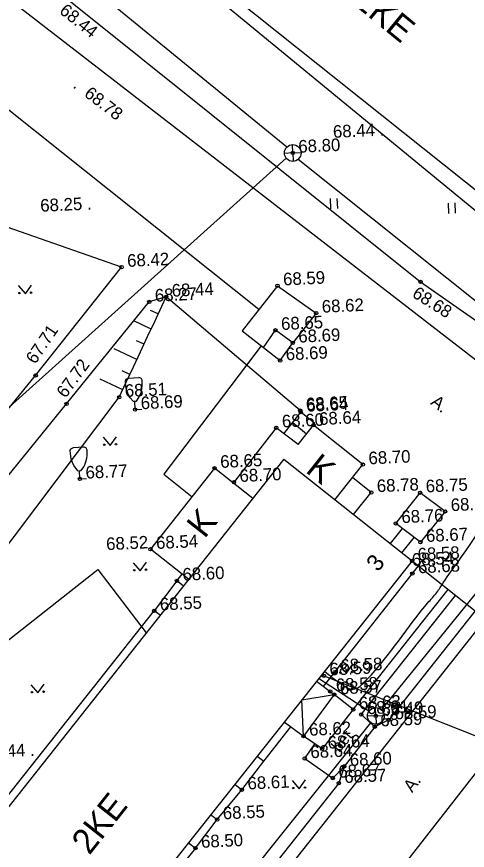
# Model space of a CAD drawing. Extents: x 640925 to 641186, y 6454941 to 6455202.
# Drawn here: x 641003.12 to 641030.04, y 6454972.65 to 6455022.46 of the extents above; entities that cross this region are included whole.
import ezdxf

# ---------------------------------------------------------------- set-up
doc = ezdxf.new("R2010")
doc.units = 0
for name, color, linetype in [('Level 1', 7, 'Continuous'), ('Level 10', 7, 'Continuous'), ('Level 14', 7, 'Continuous'), ('Level 15', 7, 'Continuous'), ('Level 16', 7, 'Continuous'), ('Level 18', 7, 'Continuous'), ('Level 2', 7, 'Continuous'), ('Level 21', 7, 'Continuous'), ('Level 22', 7, 'Continuous'), ('Level 3', 7, 'Continuous'), ('Level 30', 7, 'Continuous'), ('Level 33', 7, 'Continuous'), ('Level 4', 7, 'Continuous'), ('Level 41', 7, 'Continuous'), ('Level 42', 7, 'Continuous'), ('Level 54', 7, 'Continuous'), ('Level 59', 7, 'Continuous'), ('Level 6', 7, 'Continuous'), ('Level 63', 7, 'Continuous')]:
    doc.layers.add(name, color=color, linetype=linetype)

msp = doc.modelspace()

# ---------------------------------------------------------------- linework, layer by layer
at = {"layer": 'Level 1'}
for p, q in [((641011.732, 6455027.114), (641031.703, 6455011.178)), ((641018.628, 6454997.901), (641018.628, 6454997.901)), ((641019.926, 6454996.892), (641018.628, 6454997.901)), ((641019.926, 6454996.892), (641020.938, 6454998.163)), ((641020.849, 6454998.051), (641020.849, 6454998.051)), ((641019.079, 6454996.026), (640988.973, 6454958.025)), ((641019.079, 6454996.026), (641026.736, 6454989.951)), ((641017.221, 6454993.68), (641014.944, 6454995.483)), ((641022.131, 6454993.604), (641023.8, 6454995.7)), ((641023.8, 6454995.7), (641023.8, 6454995.7)), ((641016.095, 6454994.645), (641016.095, 6454994.645)), ((641023.248, 6454992.718), (641024.297, 6454994.034)), ((641024.297, 6454994.034), (641024.297, 6454994.034)), ((641027.218, 6454994.021), (641027.218, 6454994.021)), ((641028.712, 6454992.9), (641028.712, 6454992.9)), ((641025.764, 6454992.184), (641025.764, 6454992.184)), ((641027.232, 6454991.059), (641027.232, 6454991.059)), ((641013.378, 6454988.847), (641011.11, 6454990.643)), ((641026.736, 6454989.951), (641026.736, 6454989.951))]:
    msp.add_line(p, q, dxfattribs=at)
for points in [[(641018.628, 6454997.901), (641016.06, 6454994.599)], [(641023.8, 6454995.7), (641020.849, 6454998.051)], [(641014.944, 6454995.483), (641011.11, 6454990.643)], [(641024.297, 6454994.034), (641023.182, 6454994.923)], [(641025.764, 6454992.184), (641027.218, 6454994.021)], [(641028.712, 6454992.9), (641027.218, 6454994.021)], [(641028.712, 6454992.9), (641027.232, 6454991.059)], [(641027.232, 6454991.059), (641025.764, 6454992.184)], [(641026.736, 6454989.951), (640996.632, 6454952.008), (640988.973, 6454958.025)]]:
    msp.add_lwpolyline(points, dxfattribs=at)
at = {"layer": 'Level 10'}
for p, q in [((641009.811, 6455000.874), (641010.41, 6455000.901)), ((641010.073, 6454999.485), (641010.273, 6454999.494)), ((641010.196, 6454998.99), (641010.173, 6454999.489)), ((641010.196, 6454998.99), (641010.595, 6454999.008)), ((641010.196, 6454998.99), (641010.196, 6454998.99)), ((641006.514, 6454996.726), (641007.113, 6454996.753)), ((641006.776, 6454995.337), (641006.976, 6454995.346)), ((641006.898, 6454994.842), (641006.876, 6454995.341)), ((641006.898, 6454994.842), (641007.298, 6454994.86)), ((641006.898, 6454994.842), (641006.898, 6454994.842))]:
    msp.add_line(p, q, dxfattribs=at)
for points in [[(641010.073, 6454999.485), (641009.906, 6454999.691), (641009.836, 6454999.799), (641009.751, 6454999.971), (641009.68, 6455000.193), (641009.649, 6455000.348), (641009.62, 6455000.666), (641009.62, 6455000.707), (641009.647, 6455000.78), (641009.685, 6455000.819), (641009.811, 6455000.874)], [(641010.273, 6454999.494), (641010.422, 6454999.714), (641010.481, 6454999.828), (641010.551, 6455000.007), (641010.602, 6455000.235), (641010.618, 6455000.391), (641010.619, 6455000.71), (641010.615, 6455000.752), (641010.582, 6455000.822), (641010.54, 6455000.857), (641010.41, 6455000.901)], [(641006.776, 6454995.337), (641006.608, 6454995.542), (641006.539, 6454995.651), (641006.454, 6454995.823), (641006.383, 6454996.045), (641006.352, 6454996.2), (641006.323, 6454996.517), (641006.323, 6454996.559), (641006.349, 6454996.632), (641006.388, 6454996.671), (641006.514, 6454996.726)], [(641006.976, 6454995.346), (641007.125, 6454995.565), (641007.184, 6454995.68), (641007.253, 6454995.858), (641007.304, 6454996.086), (641007.321, 6454996.243), (641007.322, 6454996.562), (641007.318, 6454996.604), (641007.285, 6454996.674), (641007.243, 6454996.709), (641007.113, 6454996.753)]]:
    msp.add_lwpolyline(points, dxfattribs=at)
at = {"layer": 'Level 14'}
for points in [[(641019.25, 6455014.668), (640992.716, 6455036.386)], [(640998.925, 6454995.779), (641019.21, 6455014.017)], [(641050.921, 6454989.187), (641019.931, 6455013.938)], [(641024.913, 6454981.047), (641035.647, 6454994.278)], [(641024.162, 6454980.965), (641021.154, 6454982.916)], [(641015.947, 6454969.85), (641024.267, 6454980.276)]]:
    msp.add_lwpolyline(points, dxfattribs=at)
at = {"layer": 'Level 15'}
msp.add_lwpolyline([(641021.332, 6454983.14), (641034.31, 6454978)], dxfattribs=at)
at = {"layer": 'Level 16'}
for p, q in [((641018.699, 6455006.39), (641018.699, 6455006.39)), ((641021.011, 6455004.757), (641021.011, 6455004.757)), ((641017.854, 6455002.703), (641018.578, 6455003.725))]:
    msp.add_line(p, q, dxfattribs=at)
for points in [[(641017.583, 6455004.971), (640993.694, 6455024.029)], [(641018.699, 6455006.39), (641016.585, 6455003.702)], [(641018.699, 6455006.39), (641021.011, 6455004.757)], [(641021.011, 6455004.757), (641019.607, 6455002.972)], [(641016.585, 6455003.702), (641017.854, 6455002.703)], [(641018.858, 6455001.914), (641019.607, 6455002.972), (641018.578, 6455003.725)], [(641017.726, 6455002.804), (641011.911, 6454995.129), (641013.596, 6454993.782)], [(641017.854, 6455002.703), (641018.858, 6455001.914)], [(640993.636, 6454978.137), (641007.968, 6454989.427), (641010.845, 6454985.647)]]:
    msp.add_lwpolyline(points, dxfattribs=at)
at = {"layer": 'Level 18'}
msp.add_line((641021.468, 6454983.086), (641021.468, 6454983.086), dxfattribs=at)
msp.add_lwpolyline([(640995.721, 6455028.893), (641035.543, 6454998.1), (641037.145, 6454995.223), (641037.153, 6454994.123), (641010.011, 6454959.794), (641002.498, 6454959.401)], dxfattribs=at)
at = {"layer": 'Level 2'}
for p, q in [((641010.837, 6455027.081), (641031.536, 6455010.049)), ((641019.082, 6454997.548), (641020.084, 6454998.843)), ((641020.084, 6454998.843), (641020.084, 6454998.843)), ((641026.752, 6454989.19), (641026.752, 6454989.19)), ((641012.691, 6454988.747), (641012.691, 6454988.747)), ((641013.071, 6454988.459), (641012.691, 6454988.747)), ((641011.34, 6454986.966), (641011.34, 6454986.966)), ((641011.683, 6454986.706), (641011.34, 6454986.966)), ((641022.121, 6454983.301), (641022.121, 6454983.301)), ((641021.024, 6454982.752), (641022.092, 6454981.96)), ((641022.092, 6454981.96), (641022.092, 6454981.96)), ((641023.225, 6454981.059), (641023.225, 6454981.059)), ((641019.104, 6454980.331), (641020.253, 6454979.479)), ((641020.253, 6454979.479), (641020.253, 6454979.479)), ((641021.36, 6454978.709), (641021.36, 6454978.709)), ((641017.481, 6454978.278), (641017.875, 6454977.978)), ((641016.149, 6454976.598), (641016.574, 6454976.274)), ((641016.574, 6454976.274), (641016.574, 6454976.274)), ((641014.706, 6454974.788), (641015.099, 6454974.487)), ((641015.099, 6454974.487), (641015.099, 6454974.487)), ((641013.373, 6454973.108), (641013.798, 6454972.783)), ((641013.798, 6454972.783), (641013.798, 6454972.783))]:
    msp.add_line(p, q, dxfattribs=at)
for points in [[(641020.938, 6454998.163), (641020.084, 6454998.843)], [(641019.606, 6454998.225), (641020.436, 6454997.532)], [(641021.444, 6454982.44), (641027.114, 6454989.65)], [(641012.691, 6454988.747), (641012.997, 6454989.149)], [(641012.691, 6454988.747), (641011.34, 6454986.966)], [(640999.903, 6454972.544), (641011.34, 6454986.966)], [(641020.253, 6454979.479), (641020.155, 6454981.654), (641022.092, 6454981.96)], [(641022.092, 6454981.96), (641020.253, 6454979.479)], [(641023.225, 6454981.059), (641022.092, 6454981.96)], [(641023.225, 6454981.059), (641021.36, 6454978.709)], [(641017.875, 6454977.978), (641019.503, 6454980.035)], [(641021.36, 6454978.709), (641020.253, 6454979.479)], [(641016.574, 6454976.274), (641017.875, 6454977.978)], [(641015.099, 6454974.487), (641016.574, 6454976.274)], [(641013.798, 6454972.783), (641015.099, 6454974.487)], [(641013.798, 6454972.783), (641012.115, 6454970.683)]]:
    msp.add_lwpolyline(points, dxfattribs=at)
at = {"layer": 'Level 21'}
msp.add_line((641021.854, 6454982.144), (641021.854, 6454982.144), dxfattribs=at)
at = {"layer": 'Level 22'}
msp.add_spline([(641021.512, 6454983.35), (641022.444, 6454982.638), (641022.645, 6454982.501), (641023.118, 6454982.278), (641023.503, 6454982.369), (641023.761, 6454982.575), (641024.041, 6454982.855), (641027.744, 6454987.512), (641028.275, 6454988.145), (641028.64, 6454988.697), (641029.441, 6454989.828), (641036.103, 6455002.338), (641040.677, 6455012.904)], degree=3, dxfattribs=at)
at = {"layer": 'Level 3'}
for p, q in [((641025.44, 6454990.979), (641026.156, 6454991.884)), ((641026.129, 6454990.432), (641026.855, 6454991.348))]:
    msp.add_line(p, q, dxfattribs=at)
for points in [[(641023.225, 6454981.059), (641028.899, 6454988.231)], [(641023.705, 6454980.765), (641029.336, 6454987.883)], [(641024.507, 6454980.033), (641023.705, 6454980.765)], [(641024.507, 6454980.033), (641022.683, 6454977.671)], [(641020.328, 6454978.139), (641020.933, 6454979.006)], [(641020.328, 6454978.139), (641022, 6454976.974)], [(641022, 6454976.974), (641022.683, 6454977.671)]]:
    msp.add_lwpolyline(points, dxfattribs=at)
at = {"layer": 'Level 30'}
for p, q in [((641009.385, 6455007.497), (641009.385, 6455007.497)), ((641027.246, 6455006.619), (641027.246, 6455006.619)), ((641011.041, 6455005.42), (641011.041, 6455005.42)), ((641012.047, 6455005.716), (641012.047, 6455005.716)), ((641004.254, 6455001.03), (641004.254, 6455001.03)), ((641006.102, 6454999.323), (641006.102, 6454999.323)), ((641020.061, 6454998.924), (641020.061, 6454998.924)), ((641026.736, 6454989.951), (641030.501, 6454986.957)), ((641023.705, 6454980.765), (641023.705, 6454980.765)), ((641025.357, 6454980.459), (641025.357, 6454980.459)), ((641024.507, 6454980.033), (641024.507, 6454980.033)), ((641020.328, 6454978.139), (641020.328, 6454978.139)), ((641022.683, 6454977.671), (641022.683, 6454977.671)), ((641022, 6454976.974), (641022, 6454976.974)), ((641022.353, 6454976.658), (641022.353, 6454976.658))]:
    msp.add_line(p, q, dxfattribs=at)
for points in [[(640996.047, 6455057.152), (640986.204, 6455044.54), (640985.549, 6455042.614), (640985.565, 6455041.587), (640986.426, 6455039.224), (641002.965, 6455026.072), (641006.342, 6455023.376), (641027.246, 6455006.619), (641033.689, 6455002.115)], [(641009.385, 6455007.497), (640990.011, 6455014.271)], [(641004.254, 6455001.03), (641009.385, 6455007.497)], [(641006.102, 6454999.323), (641011.041, 6455005.42)], [(641020.061, 6454998.924), (641012.047, 6455005.716), (641011.041, 6455005.42)], [(640994.842, 6454989.486), (641004.254, 6455001.03)], [(640993.854, 6454984.245), (641006.102, 6454999.323)], [(641030.501, 6454986.957), (641025.357, 6454980.459), (641024.507, 6454980.033)], [(641023.408, 6454963.283), (641022.705, 6454964.547), (641022.285, 6454965.903), (641022.293, 6454966.699), (641034.704, 6454982.603), (641035.756, 6454983.528), (641037.685, 6454984.551), (641039.209, 6454984.787), (641040.562, 6454984.468)], [(641022.683, 6454977.671), (641022.353, 6454976.658), (641016.093, 6454968.743), (641015.217, 6454968.206)]]:
    msp.add_lwpolyline(points, dxfattribs=at)
at = {"layer": 'Level 4'}
for p, q in [((641019.608, 6455014.32), (641019.586, 6455014.819)), ((641019.608, 6455014.32), (641019.109, 6455014.298)), ((641019.608, 6455014.32), (641020.108, 6455014.342)), ((641019.608, 6455014.32), (641019.608, 6455014.32)), ((641019.608, 6455014.32), (641019.631, 6455013.82)), ((641024.573, 6454980.682), (641024.55, 6454981.181)), ((641024.573, 6454980.682), (641024.073, 6454980.659)), ((641024.573, 6454980.682), (641025.072, 6454980.704)), ((641024.573, 6454980.682), (641024.573, 6454980.682)), ((641024.573, 6454980.682), (641024.595, 6454980.182))]:
    msp.add_line(p, q, dxfattribs=at)
for centre in [(641019.608, 6455014.32), (641024.573, 6454980.682)]:
    msp.add_circle(centre, 0.5, dxfattribs=at)
at = {"layer": 'Level 41'}
for p, q in [((641021.84, 6455011.595), (641021.868, 6455010.976)), ((641022.246, 6455011.602), (641022.273, 6455010.994)), ((641028.884, 6455011.328), (641028.911, 6455010.709)), ((641029.289, 6455011.335), (641029.316, 6455010.727)), ((641003.214, 6455006.395), (641003.639, 6455005.908)), ((641003.639, 6455005.908), (641004.013, 6455006.431)), ((641008.284, 6454997.333), (641008.71, 6454996.847)), ((641008.71, 6454996.847), (641009.084, 6454997.369)), ((641014.944, 6454995.483), (641014.944, 6454995.483)), ((641011.11, 6454990.643), (641011.11, 6454990.643)), ((641010.076, 6454989.84), (641010.501, 6454989.353)), ((641010.501, 6454989.353), (641010.875, 6454989.875)), ((641022.387, 6454983.722), (641022.813, 6454983.235)), ((641022.813, 6454983.235), (641023.187, 6454983.758)), ((641003.962, 6454982.547), (641004.387, 6454982.061)), ((641004.387, 6454982.061), (641004.761, 6454982.583)), ((641019.567, 6454976.82), (641019.992, 6454976.333)), ((641019.992, 6454976.333), (641020.366, 6454976.856))]:
    msp.add_line(p, q, dxfattribs=at)
for centre, radius in [((641003.284, 6455005.948), 0.0428), ((641003.983, 6455005.979), 0.0452), ((641008.355, 6454996.886), 0.0428), ((641009.054, 6454996.917), 0.0452), ((641010.146, 6454989.392), 0.0428), ((641010.845, 6454989.424), 0.0452), ((641023.157, 6454983.306), 0.0452), ((641022.457, 6454983.275), 0.0428), ((641004.032, 6454982.1), 0.0428), ((641004.731, 6454982.131), 0.0452), ((641019.637, 6454976.373), 0.0428), ((641020.336, 6454976.404), 0.0452)]:
    msp.add_circle(centre, radius, dxfattribs=at)
at = {"layer": 'Level 42'}
for p, q in [((641011.787, 6455005.158), (641012.047, 6455005.716)), ((641011.575, 6455004.705), (641011.122, 6455004.917)), ((641011.363, 6455004.252), (641011.787, 6455005.158)), ((641011.151, 6455003.799), (641010.119, 6455004.282)), ((641010.94, 6455003.346), (641011.363, 6455004.252)), ((641010.516, 6455002.441), (641010.94, 6455003.346)), ((641010.728, 6455002.893), (641010.275, 6455003.105)), ((641010.305, 6455001.988), (641008.946, 6455002.623)), ((641010.093, 6455001.535), (641010.516, 6455002.441)), ((641009.881, 6455001.082), (641009.428, 6455001.294)), ((641009.669, 6455000.629), (641010.093, 6455001.535)), ((641009.458, 6455000.176), (641008.099, 6455000.811)), ((641009.246, 6454999.723), (641009.669, 6455000.629)), ((641009.246, 6454999.723), (641009.246, 6454999.723))]:
    msp.add_line(p, q, dxfattribs=at)
msp.add_lwpolyline([(640986.462, 6454970.503), (640996.723, 6454983.127), (641009.246, 6454999.723)], dxfattribs=at)
at = {"layer": 'Level 54'}
for centre in [(641019.608, 6455014.32), (641009.385, 6455007.497), (641018.699, 6455006.39), (641027.246, 6455006.619), (641012.047, 6455005.716), (641011.041, 6455005.42), (641021.011, 6455004.757), (641018.578, 6455003.725), (641019.607, 6455002.972), (641018.858, 6455001.914), (641004.254, 6455001.03), (641009.246, 6454999.723), (641006.102, 6454999.323), (641010.196, 6454998.99), (641020.061, 6454998.924), (641020.084, 6454998.843), (641018.628, 6454997.901), (641020.849, 6454998.051), (641014.944, 6454995.483), (641023.8, 6454995.7), (641006.898, 6454994.842), (641016.095, 6454994.645), (641024.297, 6454994.034), (641027.218, 6454994.021), (641028.712, 6454992.9), (641025.764, 6454992.184), (641027.232, 6454991.059), (641011.11, 6454990.643), (641026.736, 6454989.951), (641012.691, 6454988.747), (641026.752, 6454989.19), (641011.34, 6454986.966), (641022.121, 6454983.301), (641021.468, 6454983.086), (641021.854, 6454982.144), (641022.092, 6454981.96), (641023.225, 6454981.059), (641023.705, 6454980.765), (641024.573, 6454980.682), (641025.357, 6454980.459), (641024.507, 6454980.033), (641020.253, 6454979.479), (641021.36, 6454978.709), (641020.328, 6454978.139), (641022.683, 6454977.671), (641022, 6454976.974), (641022.353, 6454976.658), (641016.574, 6454976.274), (641015.099, 6454974.487), (641013.798, 6454972.783)]:
    msp.add_circle(centre, 0.1, dxfattribs=at)
at = {"layer": 'Level 6'}
for p, q in [((641018.578, 6455003.725), (641018.578, 6455003.725)), ((641019.607, 6455002.972), (641019.607, 6455002.972)), ((641018.858, 6455001.914), (641018.858, 6455001.914))]:
    msp.add_line(p, q, dxfattribs=at)

# ---------------------------------------------------------------- texts
at = {"layer": 'Level 1'}
for s, height, rotation, p in [('2KE', 1.4999, 320.5516, (641023.172, 6455023.237)), ('3', 1, 51.6273, (641024.701, 6454989.245)), ('2KE', 1.4999, 51.6273, (641007.461, 6454972.325))]:
    msp.add_text(s, height=height, rotation=rotation, dxfattribs=at).set_placement(p)
at = {"layer": 'Level 2'}
msp.add_text('bet', height=0.6999, rotation=49.3438, dxfattribs=at).set_placement((641022.387, 6454978.467))
at = {"layer": 'Level 33'}
for rotation, p in [(321.6273, (641020.316, 6454995.284)), (51.6273, (641014.341, 6454991.234))]:
    msp.add_text('K', height=1.5, rotation=rotation, dxfattribs=at).set_placement(p)
at = {"layer": 'Level 59'}
for s, rotation, p in [('68.44', 321.2937, (641005.619, 6455022.719)), ('.  68.78', 322.5313, (641006.437, 6455018.262)), ('68.44 .', 2.5641, (641022.027, 6455015.221)), ('68.80', 2.5641, (641019.958, 6455014.336)), ('68.25 .', 2.5641, (641004.544, 6455010.808)), ('68.42', 2.5641, (641009.735, 6455007.513)), ('68.44', 2.5641, (641012.397, 6455005.732)), ('68.68', 327.6093, (641026.688, 6455005.76)), ('67.71', 55.9047, (641004.228, 6455001.658)), ('67.72', 53.987, (641006.041, 6454999.631)), ('68.65', 2.5641, (641020.41, 6454998.94)), ('A.', 321.6273, (641027.794, 6454999.336)), ('68.52', 2.5641, (641008.48, 6454990.586)), ('68.54', 2.5641, (641026.739, 6454989.647)), ('68.44 .', 2.5641, (641001.146, 6454978.162)), ('A.', 52.2722, (641026.737, 6454976.067))]:
    msp.add_text(s, height=0.7499, rotation=rotation, dxfattribs=at).set_placement(p)
at = {"layer": 'Level 63'}
for s, p in [('68.59', (641019.049, 6455006.406)), ('68.27', (641011.39, 6455005.435)), ('68.62', (641021.361, 6455004.773)), ('68.65', (641018.928, 6455003.741)), ('68.69', (641019.957, 6455002.987)), ('68.69', (641019.207, 6455001.93)), ('68.51', (641009.596, 6454999.739)), ('68.69', (641010.545, 6454999.006)), ('68.64', (641020.434, 6454998.859)), ('68.64', (641021.199, 6454998.066)), ('68.60', (641018.978, 6454997.917)), ('68.65', (641015.293, 6454995.499)), ('68.70', (641024.15, 6454995.715)), ('68.77', (641007.248, 6454994.857)), ('68.70', (641016.445, 6454994.661)), ('68.78', (641024.647, 6454994.05)), ('68.75', (641027.568, 6454994.037)), ('68.64', (641029.061, 6454992.916)), ('68.76', (641026.114, 6454992.2)), ('68.67', (641027.582, 6454991.075)), ('68.54', (641011.46, 6454990.659)), ('68.58', (641027.086, 6454989.966)), ('68.68', (641027.102, 6454989.205)), ('68.60', (641013.041, 6454988.763)), ('68.55', (641011.689, 6454986.982)), ('68.59', (641021.818, 6454983.102)), ('68.58', (641022.471, 6454983.317)), ('68.58', (641022.204, 6454982.16)), ('68.57', (641022.442, 6454981.975)), ('68.63', (641023.574, 6454981.074)), ('68.61', (641024.055, 6454980.781)), ('68.49', (641024.922, 6454980.697)), ('68.59', (641024.856, 6454980.049)), ('68.59', (641025.707, 6454980.474)), ('68.62', (641020.602, 6454979.495)), ('68.64', (641021.71, 6454978.725)), ('68.64', (641020.677, 6454978.155)), ('68.60', (641023.032, 6454977.687)), ('68.67', (641022.35, 6454976.99)), ('68.57', (641022.702, 6454976.673)), ('68.61', (641016.923, 6454976.289)), ('68.55', (641015.449, 6454974.503)), ('68.50', (641014.148, 6454972.799))]:
    msp.add_text(s, height=0.7499, rotation=2.5641, dxfattribs=at).set_placement(p)

doc.saveas('drawing.dxf')
